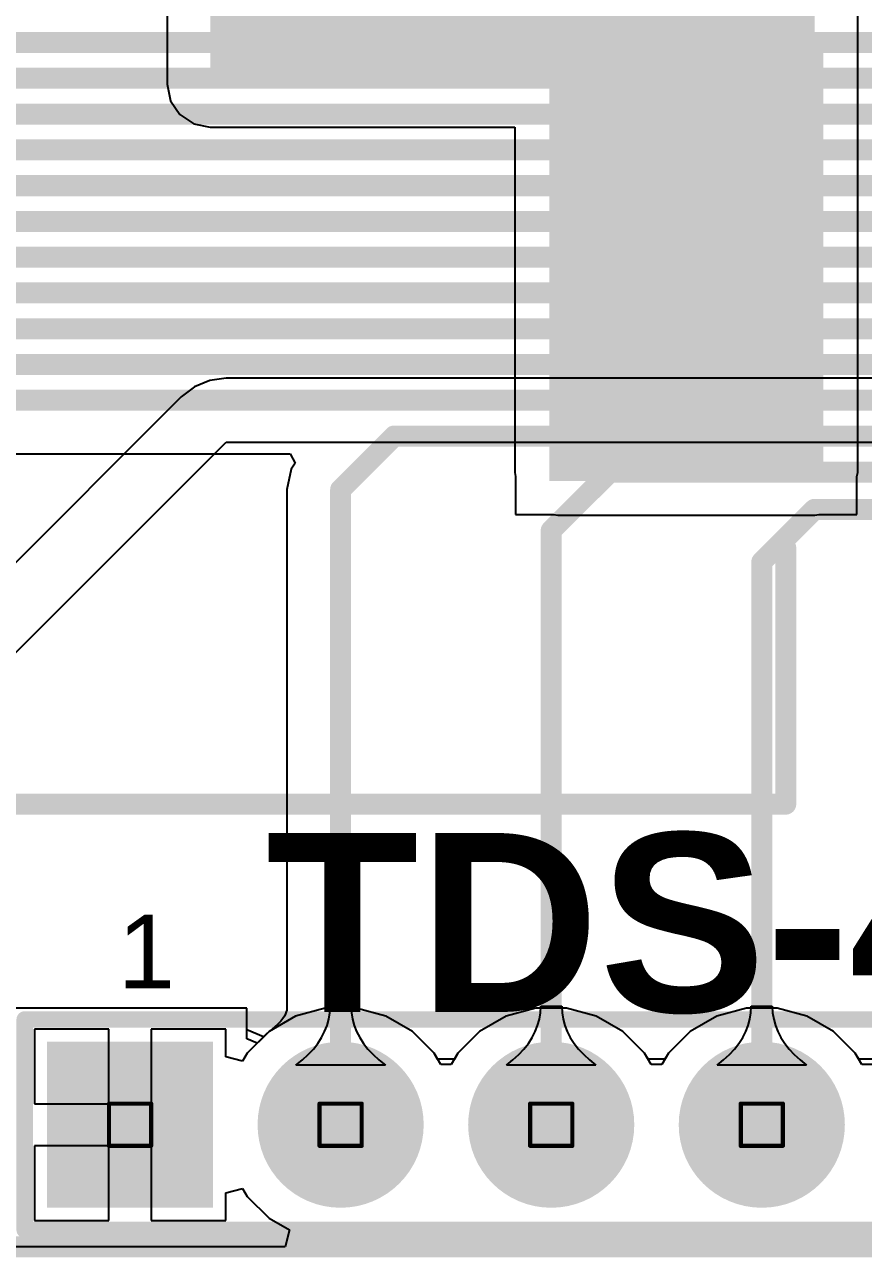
# Model space of a CAD drawing. Header units: inches. Extents: x -3 to 5437, y -3 to 5435.
# Drawn here: x 67.88 to 77.99, y -2.91 to 11.97 of the extents above; entities that cross this region are included whole.
import ezdxf

# ---------------------------------------------------------------- set-up
doc = ezdxf.new("R2010")
doc.units = ezdxf.units.IN
for name, color, linetype in [('Board Outline', 216, 'Continuous'), ('Bottom Layer', 5, 'Continuous'), ('Bottom Solder', 6, 'Continuous'), ('Drill Drawing', 1, 'Continuous'), ('GND', 16, 'Continuous'), ('Multi-Layer', 9, 'Continuous'), ('Pad Holes', 156, 'Continuous'), ('PWR', 76, 'Continuous'), ('Top Layer', 1, 'Continuous'), ('Top Overlay', 2, 'Continuous'), ('Top Paste', 8, 'Continuous'), ('Top Solder', 216, 'Continuous')]:
    doc.layers.add(name, color=color, linetype=linetype)
doc.styles.add('Arial', font='', dxfattribs={"height": 0.2})
doc.styles.add('Arial_Bold', font='', dxfattribs={"height": 0.2})
doc.styles.get('Arial').set_extended_font_data('Arial')
doc.styles.get('Arial_Bold').set_extended_font_data('Arial', bold=True)

# ---------------------------------------------------------------- blocks, each defined once
blk = doc.blocks.new('SRP1245CC_3R3M_161')
at = {"layer": 'Top Layer'}
blk.add_hatch(color=1, dxfattribs=at).paths.add_polyline_path([(4, 2.5), (7.1, 2.5), (7.1, -2.5), (4, -2.5)])
at = {"layer": 'Top Paste'}
blk.add_hatch(color=8, dxfattribs=at).paths.add_polyline_path([(4, 2.5), (7.1, 2.5), (7.1, -2.5), (4, -2.5)])
at = {"layer": 'Top Solder'}
blk.add_hatch(color=216, dxfattribs=at).paths.add_polyline_path([(3.898, 2.602), (7.202, 2.602), (7.202, -2.602), (3.898, -2.602)])
at = {"layer": 'Top Overlay'}
for points in [[(6.75, -6.504, 0.254, 0.254, 0), (6.75, -3.41, 0.254, 0.254, 0)], [(-6.75, -6.504, 0.254, 0.254, 0), (6.75, -6.504, 0.254, 0.254, 0)]]:
    blk.add_lwpolyline(points, format="xyseb", dxfattribs=at)
for points in [[(6.686, -3.41, 0.127, 0.127, 1), (6.813, -3.41, 0.127, 0.127, 1)], [(6.686, -6.504, 0.127, 0.127, 1), (6.813, -6.504, 0.127, 0.127, 1)], [(6.686, -6.504, 0.127, 0.127, 1), (6.813, -6.504, 0.127, 0.127, 1)]]:
    blk.add_lwpolyline(points, format="xyseb", close=True, dxfattribs=at)
blk = doc.blocks.new('HDR1X6_378')
at = {"layer": 'Bottom Layer'}
blk.add_hatch(color=5, dxfattribs=at).paths.add_polyline_path([(-0.9, 0.9), (0.9, 0.9), (0.9, -0.9), (-0.9, -0.9)])
h = blk.add_hatch(color=5, dxfattribs=at)
edge = h.paths.add_edge_path()
edge.add_arc((2.54, 0), 0.9, 0, 360)
h = blk.add_hatch(color=5, dxfattribs=at)
edge = h.paths.add_edge_path()
edge.add_arc((5.08, 0), 0.9, 0, 360)
h = blk.add_hatch(color=5, dxfattribs=at)
edge = h.paths.add_edge_path()
edge.add_arc((7.62, 0), 0.9, 0, 360)
at = {"layer": 'Bottom Solder'}
blk.add_hatch(color=6, dxfattribs=at).paths.add_polyline_path([(-1.002, 1.002), (1.002, 1.002), (1.002, -1.002), (-1.002, -1.002)])
h = blk.add_hatch(color=6, dxfattribs=at)
edge = h.paths.add_edge_path()
edge.add_arc((2.54, 0), 1.002, 0, 360)
h = blk.add_hatch(color=6, dxfattribs=at)
edge = h.paths.add_edge_path()
edge.add_arc((5.08, 0), 1.002, 0, 360)
h = blk.add_hatch(color=6, dxfattribs=at)
edge = h.paths.add_edge_path()
edge.add_arc((7.62, 0), 1.002, 0, 360)
at = {"layer": 'GND'}
blk.add_hatch(color=16, dxfattribs=at).paths.add_polyline_path([(-0.9, 0.9), (0.9, 0.9), (0.9, -0.9), (-0.9, -0.9)])
h = blk.add_hatch(color=16, dxfattribs=at)
edge = h.paths.add_edge_path()
edge.add_arc((2.54, 0), 0.9, 0, 360)
h = blk.add_hatch(color=16, dxfattribs=at)
edge = h.paths.add_edge_path()
edge.add_arc((5.08, 0), 0.9, 0, 360)
h = blk.add_hatch(color=16, dxfattribs=at)
edge = h.paths.add_edge_path()
edge.add_arc((7.62, 0), 0.9, 0, 360)
at = {"layer": 'Multi-Layer'}
blk.add_hatch(color=9, dxfattribs=at).paths.add_polyline_path([(-0.9, 0.9), (0.9, 0.9), (0.9, -0.9), (-0.9, -0.9)])
h = blk.add_hatch(color=9, dxfattribs=at)
edge = h.paths.add_edge_path()
edge.add_arc((2.54, 0), 0.9, 0, 360)
h = blk.add_hatch(color=9, dxfattribs=at)
edge = h.paths.add_edge_path()
edge.add_arc((5.08, 0), 0.9, 0, 360)
h = blk.add_hatch(color=9, dxfattribs=at)
edge = h.paths.add_edge_path()
edge.add_arc((7.62, 0), 0.9, 0, 360)
at = {"layer": 'Pad Holes'}
h = blk.add_hatch(color=7, dxfattribs=at)
edge = h.paths.add_edge_path()
edge.add_arc((0, 0), 0.45, 0, 360)
h = blk.add_hatch(color=7, dxfattribs=at)
edge = h.paths.add_edge_path()
edge.add_arc((2.54, 0), 0.45, 0, 360)
h = blk.add_hatch(color=7, dxfattribs=at)
edge = h.paths.add_edge_path()
edge.add_arc((5.08, 0), 0.45, 0, 360)
h = blk.add_hatch(color=7, dxfattribs=at)
edge = h.paths.add_edge_path()
edge.add_arc((7.62, 0), 0.45, 0, 360)
at = {"layer": 'PWR'}
blk.add_hatch(color=76, dxfattribs=at).paths.add_polyline_path([(-0.9, 0.9), (0.9, 0.9), (0.9, -0.9), (-0.9, -0.9)])
h = blk.add_hatch(color=76, dxfattribs=at)
edge = h.paths.add_edge_path()
edge.add_arc((2.54, 0), 0.9, 0, 360)
h = blk.add_hatch(color=76, dxfattribs=at)
edge = h.paths.add_edge_path()
edge.add_arc((5.08, 0), 0.9, 0, 360)
h = blk.add_hatch(color=76, dxfattribs=at)
edge = h.paths.add_edge_path()
edge.add_arc((7.62, 0), 0.9, 0, 360)
at = {"layer": 'Top Layer'}
blk.add_hatch(color=1, dxfattribs=at).paths.add_polyline_path([(-0.9, 0.9), (0.9, 0.9), (0.9, -0.9), (-0.9, -0.9)])
h = blk.add_hatch(color=1, dxfattribs=at)
edge = h.paths.add_edge_path()
edge.add_arc((2.54, 0), 0.9, 0, 360)
h = blk.add_hatch(color=1, dxfattribs=at)
edge = h.paths.add_edge_path()
edge.add_arc((5.08, 0), 0.9, 0, 360)
h = blk.add_hatch(color=1, dxfattribs=at)
edge = h.paths.add_edge_path()
edge.add_arc((7.62, 0), 0.9, 0, 360)
at = {"layer": 'Top Solder'}
blk.add_hatch(color=216, dxfattribs=at).paths.add_polyline_path([(-1.002, 1.002), (1.002, 1.002), (1.002, -1.002), (-1.002, -1.002)])
h = blk.add_hatch(color=216, dxfattribs=at)
edge = h.paths.add_edge_path()
edge.add_arc((2.54, 0), 1.002, 0, 360)
h = blk.add_hatch(color=216, dxfattribs=at)
edge = h.paths.add_edge_path()
edge.add_arc((5.08, 0), 1.002, 0, 360)
h = blk.add_hatch(color=216, dxfattribs=at)
edge = h.paths.add_edge_path()
edge.add_arc((7.62, 0), 1.002, 0, 360)
at = {"layer": 'Top Overlay'}
for points in [[(-1.27, -1.27, 0.2, 0.2, 0), (-1.27, 1.27, 0.2, 0.2, 0)], [(-1.27, 1.27, 0.2, 0.2, 0), (13.97, 1.27, 0.2, 0.2, 0)], [(-1.27, -1.27, 0.2, 0.2, 0), (13.97, -1.27, 0.2, 0.2, 0)]]:
    blk.add_lwpolyline(points, format="xyseb", dxfattribs=at)
for points in [[(-1.32, 1.27, 0.1, 0.1, 1), (-1.22, 1.27, 0.1, 0.1, 1)], [(-1.32, 1.27, 0.1, 0.1, 1), (-1.22, 1.27, 0.1, 0.1, 1)], [(-1.32, -1.27, 0.1, 0.1, 1), (-1.22, -1.27, 0.1, 0.1, 1)], [(-1.32, -1.27, 0.1, 0.1, 1), (-1.22, -1.27, 0.1, 0.1, 1)]]:
    blk.add_lwpolyline(points, format="xyseb", close=True, dxfattribs=at)

msp = doc.modelspace()

# ---------------------------------------------------------------- hatches: boundary and pattern name
at = {"layer": 'Top Layer'}
for points in [[(70.115, 11.253), (77.407, 11.253), (77.407, 13.896), (70.115, 13.896)], [(74.307, 6.568), (77.407, 6.568), (77.407, 13.896), (74.307, 13.896)]]:
    msp.add_hatch(color=1, dxfattribs=at).paths.add_polyline_path(points)

# ---------------------------------------------------------------- linework, layer by layer
at = {"layer": 'Board Outline'}
msp.add_lwpolyline([(-2.777, -2.78, 0.254, 0.254, 0), (202.223, -2.78, 0.254, 0.254, 0)], format="xyseb", dxfattribs=at)
at = {"layer": 'Bottom Layer'}
for p, q in [((64.232, 6.791), (71.078, 6.791)), ((71.078, 6.791), (71.138, 6.679)), ((71.09, 6.608), (71.041, 6.36)), ((71.138, 6.679), (71.09, 6.608)), ((71.041, 6.36), (71.041, 0.097)), ((70.556, 0.102), (67.74, 0.102)), ((70.556, -0.268), (70.556, 0.102)), ((71.009, 0.006), (70.991, -0.023)), ((71.023, 0.032), (71.009, 0.006)), ((71.032, 0.055), (71.023, 0.032)), ((71.038, 0.077), (71.032, 0.055)), ((71.041, 0.097), (71.038, 0.077)), ((71.545, -0.032), (71.557, 0.045)), ((71.557, 0.045), (71.561, 0.125)), ((71.561, 0.125), (71.815, 0.125)), ((71.815, 0.125), (71.819, 0.045)), ((71.819, 0.045), (71.832, -0.032)), ((74.085, -0.032), (74.097, 0.045)), ((74.097, 0.045), (74.101, 0.125)), ((74.101, 0.125), (74.355, 0.125)), ((74.355, 0.125), (74.359, 0.045)), ((74.359, 0.045), (74.372, -0.032)), ((76.625, -0.032), (76.637, 0.045)), ((76.637, 0.045), (76.641, 0.125)), ((76.641, 0.125), (76.895, 0.125)), ((76.895, 0.125), (76.899, 0.045)), ((76.899, 0.045), (76.912, -0.032)), ((70.889, -0.13), (70.837, -0.172)), ((70.931, -0.091), (70.889, -0.13)), ((70.965, -0.055), (70.931, -0.091)), ((70.991, -0.023), (70.965, -0.055)), ((71.495, -0.182), (71.524, -0.108)), ((71.524, -0.108), (71.545, -0.032)), ((71.832, -0.032), (71.852, -0.108)), ((71.852, -0.108), (71.881, -0.182)), ((74.035, -0.182), (74.064, -0.108)), ((74.064, -0.108), (74.085, -0.032)), ((74.372, -0.032), (74.392, -0.108)), ((74.392, -0.108), (74.421, -0.182)), ((76.575, -0.182), (76.604, -0.108)), ((76.604, -0.108), (76.625, -0.032)), ((76.912, -0.032), (76.932, -0.108)), ((76.932, -0.108), (76.961, -0.182)), ((70.683, -0.32), (70.556, -0.268)), ((70.779, -0.224), (70.683, -0.32)), ((70.782, -0.22), (70.779, -0.224)), ((70.786, -0.218), (70.782, -0.22)), ((70.824, -0.18), (70.786, -0.218)), ((70.837, -0.172), (70.824, -0.18)), ((71.413, -0.324), (71.458, -0.254)), ((71.458, -0.254), (71.495, -0.182)), ((71.881, -0.182), (71.918, -0.254)), ((71.918, -0.254), (71.964, -0.324)), ((73.953, -0.324), (73.998, -0.254)), ((73.998, -0.254), (74.035, -0.182)), ((74.421, -0.182), (74.458, -0.254)), ((74.458, -0.254), (74.504, -0.324)), ((76.493, -0.324), (76.538, -0.254)), ((76.538, -0.254), (76.575, -0.182)), ((76.961, -0.182), (76.998, -0.254)), ((76.998, -0.254), (77.044, -0.324)), ((71.297, -0.459), (71.359, -0.392)), ((71.359, -0.392), (71.413, -0.324)), ((71.964, -0.324), (72.018, -0.392)), ((72.018, -0.392), (72.08, -0.459)), ((73.837, -0.459), (73.899, -0.392)), ((73.899, -0.392), (73.953, -0.324)), ((74.504, -0.324), (74.558, -0.392)), ((74.558, -0.392), (74.62, -0.459)), ((76.377, -0.459), (76.439, -0.392)), ((76.439, -0.392), (76.493, -0.324)), ((77.044, -0.324), (77.098, -0.392)), ((77.098, -0.392), (77.16, -0.459)), ((71.148, -0.586), (71.227, -0.523)), ((72.228, -0.586), (71.148, -0.586)), ((71.227, -0.523), (71.297, -0.459)), ((72.08, -0.459), (72.15, -0.523)), ((72.15, -0.523), (72.228, -0.586)), ((73.688, -0.586), (73.767, -0.523)), ((74.768, -0.586), (73.688, -0.586)), ((73.767, -0.523), (73.837, -0.459)), ((74.62, -0.459), (74.69, -0.523)), ((74.69, -0.523), (74.768, -0.586)), ((76.228, -0.586), (76.307, -0.523)), ((77.308, -0.586), (76.228, -0.586)), ((76.307, -0.523), (76.377, -0.459)), ((77.16, -0.459), (77.23, -0.523)), ((77.23, -0.523), (77.308, -0.586))]:
    msp.add_line(p, q, dxfattribs=at)
for points in [[(58.685, 11.757, 0.254, 0.254, 0), (97.456, 11.757, 0.254, 0.254, 0)], [(58.864, 11.325, 0.254, 0.254, 0), (97.635, 11.325, 0.254, 0.254, 0)], [(59.043, 10.893, 0.254, 0.254, 0), (97.814, 10.893, 0.254, 0.254, 0)], [(59.222, 10.461, 0.254, 0.254, 0), (97.992, 10.461, 0.254, 0.254, 0)], [(59.401, 10.029, 0.254, 0.254, 0), (98.171, 10.029, 0.254, 0.254, 0)], [(59.58, 9.598, 0.254, 0.254, 0), (98.35, 9.598, 0.254, 0.254, 0)], [(59.758, 9.166, 0.254, 0.254, 0), (98.529, 9.166, 0.254, 0.254, 0)], [(59.937, 8.734, 0.254, 0.254, 0), (98.708, 8.734, 0.254, 0.254, 0)], [(60.139, 8.302, 0.254, 0.254, 0), (98.887, 8.302, 0.254, 0.254, 0)], [(61.423, 7.87, 0.254, 0.254, 0), (99.066, 7.87, 0.254, 0.254, 0)], [(63.964, 7.439, 0.254, 0.254, 0), (99.244, 7.439, 0.254, 0.254, 0)], [(71.688, 6.36, 0.254, 0.254, 0), (72.335, 7.007, 0.254, 0.254, 0)], [(72.335, 7.007, 0.254, 0.254, 0), (99.423, 7.007, 0.254, 0.254, 0)], [(74.228, 5.867, 0.254, 0.254, 0), (74.934, 6.572, 0.254, 0.254, 0)], [(74.934, 6.572, 0.254, 0.254, 0), (102.8, 6.572, 0.254, 0.254, 0)], [(71.688, -1.306, 0.254, 0.254, 0), (71.688, 6.36, 0.254, 0.254, 0)], [(76.768, 5.487, 0.254, 0.254, 0), (77.403, 6.121, 0.254, 0.254, 0)], [(77.403, 6.121, 0.254, 0.254, 0), (103.017, 6.121, 0.254, 0.254, 0)], [(74.228, -1.306, 0.254, 0.254, 0), (74.228, 5.867, 0.254, 0.254, 0)], [(76.768, -1.306, 0.254, 0.254, 0), (76.768, 5.487, 0.254, 0.254, 0)]]:
    msp.add_lwpolyline(points, format="xyseb", dxfattribs=at)
for points in [[(72.271, 7.007, 0.127, 0.127, 1), (72.398, 7.007, 0.127, 0.127, 1)], [(72.271, 7.007, 0.127, 0.127, 1), (72.398, 7.007, 0.127, 0.127, 1)], [(74.87, 6.572, 0.127, 0.127, 1), (74.997, 6.572, 0.127, 0.127, 1)], [(74.87, 6.572, 0.127, 0.127, 1), (74.997, 6.572, 0.127, 0.127, 1)], [(71.625, 6.36, 0.127, 0.127, 1), (71.752, 6.36, 0.127, 0.127, 1)], [(71.625, 6.36, 0.127, 0.127, 1), (71.752, 6.36, 0.127, 0.127, 1)], [(77.339, 6.121, 0.127, 0.127, 1), (77.466, 6.121, 0.127, 0.127, 1)], [(77.339, 6.121, 0.127, 0.127, 1), (77.466, 6.121, 0.127, 0.127, 1)], [(74.165, 5.867, 0.127, 0.127, 1), (74.292, 5.867, 0.127, 0.127, 1)], [(74.165, 5.867, 0.127, 0.127, 1), (74.292, 5.867, 0.127, 0.127, 1)], [(76.705, 5.487, 0.127, 0.127, 1), (76.832, 5.487, 0.127, 0.127, 1)], [(76.705, 5.487, 0.127, 0.127, 1), (76.832, 5.487, 0.127, 0.127, 1)], [(71.625, -1.306, 0.127, 0.127, 1), (71.752, -1.306, 0.127, 0.127, 1)], [(74.165, -1.306, 0.127, 0.127, 1), (74.292, -1.306, 0.127, 0.127, 1)], [(76.705, -1.306, 0.127, 0.127, 1), (76.832, -1.306, 0.127, 0.127, 1)]]:
    msp.add_lwpolyline(points, format="xyseb", close=True, dxfattribs=at)
at = {"layer": 'Drill Drawing'}
for points in [[(68.894, -1.052, 0.0508, 0.0508, 0), (69.402, -1.052, 0.0508, 0.0508, 0)], [(68.894, -1.56, 0.0508, 0.0508, 0), (68.894, -1.052, 0.0508, 0.0508, 0)], [(69.402, -1.56, 0.0508, 0.0508, 0), (69.402, -1.052, 0.0508, 0.0508, 0)], [(71.434, -1.052, 0.0508, 0.0508, 0), (71.942, -1.052, 0.0508, 0.0508, 0)], [(71.434, -1.56, 0.0508, 0.0508, 0), (71.434, -1.052, 0.0508, 0.0508, 0)], [(71.942, -1.56, 0.0508, 0.0508, 0), (71.942, -1.052, 0.0508, 0.0508, 0)], [(73.974, -1.052, 0.0508, 0.0508, 0), (74.482, -1.052, 0.0508, 0.0508, 0)], [(73.974, -1.56, 0.0508, 0.0508, 0), (73.974, -1.052, 0.0508, 0.0508, 0)], [(74.482, -1.56, 0.0508, 0.0508, 0), (74.482, -1.052, 0.0508, 0.0508, 0)], [(76.514, -1.052, 0.0508, 0.0508, 0), (77.022, -1.052, 0.0508, 0.0508, 0)], [(76.514, -1.56, 0.0508, 0.0508, 0), (76.514, -1.052, 0.0508, 0.0508, 0)], [(77.022, -1.56, 0.0508, 0.0508, 0), (77.022, -1.052, 0.0508, 0.0508, 0)], [(68.894, -1.56, 0.0508, 0.0508, 0), (69.402, -1.56, 0.0508, 0.0508, 0)], [(71.434, -1.56, 0.0508, 0.0508, 0), (71.942, -1.56, 0.0508, 0.0508, 0)], [(73.974, -1.56, 0.0508, 0.0508, 0), (74.482, -1.56, 0.0508, 0.0508, 0)], [(76.514, -1.56, 0.0508, 0.0508, 0), (77.022, -1.56, 0.0508, 0.0508, 0)]]:
    msp.add_lwpolyline(points, format="xyseb", dxfattribs=at)
for points in [[(68.881, -1.052, 0.0254, 0.0254, 1), (68.907, -1.052, 0.0254, 0.0254, 1)], [(68.881, -1.052, 0.0254, 0.0254, 1), (68.907, -1.052, 0.0254, 0.0254, 1)], [(69.389, -1.052, 0.0254, 0.0254, 1), (69.415, -1.052, 0.0254, 0.0254, 1)], [(69.389, -1.052, 0.0254, 0.0254, 1), (69.415, -1.052, 0.0254, 0.0254, 1)], [(71.421, -1.052, 0.0254, 0.0254, 1), (71.447, -1.052, 0.0254, 0.0254, 1)], [(71.421, -1.052, 0.0254, 0.0254, 1), (71.447, -1.052, 0.0254, 0.0254, 1)], [(71.929, -1.052, 0.0254, 0.0254, 1), (71.955, -1.052, 0.0254, 0.0254, 1)], [(71.929, -1.052, 0.0254, 0.0254, 1), (71.955, -1.052, 0.0254, 0.0254, 1)], [(73.961, -1.052, 0.0254, 0.0254, 1), (73.987, -1.052, 0.0254, 0.0254, 1)], [(73.961, -1.052, 0.0254, 0.0254, 1), (73.987, -1.052, 0.0254, 0.0254, 1)], [(74.469, -1.052, 0.0254, 0.0254, 1), (74.495, -1.052, 0.0254, 0.0254, 1)], [(74.469, -1.052, 0.0254, 0.0254, 1), (74.495, -1.052, 0.0254, 0.0254, 1)], [(76.501, -1.052, 0.0254, 0.0254, 1), (76.527, -1.052, 0.0254, 0.0254, 1)], [(76.501, -1.052, 0.0254, 0.0254, 1), (76.527, -1.052, 0.0254, 0.0254, 1)], [(77.009, -1.052, 0.0254, 0.0254, 1), (77.035, -1.052, 0.0254, 0.0254, 1)], [(77.009, -1.052, 0.0254, 0.0254, 1), (77.035, -1.052, 0.0254, 0.0254, 1)], [(68.881, -1.56, 0.0254, 0.0254, 1), (68.907, -1.56, 0.0254, 0.0254, 1)], [(68.881, -1.56, 0.0254, 0.0254, 1), (68.907, -1.56, 0.0254, 0.0254, 1)], [(69.389, -1.56, 0.0254, 0.0254, 1), (69.415, -1.56, 0.0254, 0.0254, 1)], [(69.389, -1.56, 0.0254, 0.0254, 1), (69.415, -1.56, 0.0254, 0.0254, 1)], [(71.421, -1.56, 0.0254, 0.0254, 1), (71.447, -1.56, 0.0254, 0.0254, 1)], [(71.421, -1.56, 0.0254, 0.0254, 1), (71.447, -1.56, 0.0254, 0.0254, 1)], [(71.929, -1.56, 0.0254, 0.0254, 1), (71.955, -1.56, 0.0254, 0.0254, 1)], [(71.929, -1.56, 0.0254, 0.0254, 1), (71.955, -1.56, 0.0254, 0.0254, 1)], [(73.961, -1.56, 0.0254, 0.0254, 1), (73.987, -1.56, 0.0254, 0.0254, 1)], [(73.961, -1.56, 0.0254, 0.0254, 1), (73.987, -1.56, 0.0254, 0.0254, 1)], [(74.469, -1.56, 0.0254, 0.0254, 1), (74.495, -1.56, 0.0254, 0.0254, 1)], [(74.469, -1.56, 0.0254, 0.0254, 1), (74.495, -1.56, 0.0254, 0.0254, 1)], [(76.501, -1.56, 0.0254, 0.0254, 1), (76.527, -1.56, 0.0254, 0.0254, 1)], [(76.501, -1.56, 0.0254, 0.0254, 1), (76.527, -1.56, 0.0254, 0.0254, 1)], [(77.009, -1.56, 0.0254, 0.0254, 1), (77.035, -1.56, 0.0254, 0.0254, 1)], [(77.009, -1.56, 0.0254, 0.0254, 1), (77.035, -1.56, 0.0254, 0.0254, 1)]]:
    msp.add_lwpolyline(points, format="xyseb", close=True, dxfattribs=at)
at = {"layer": 'GND'}
for p, q in [((70.556, 0.102), (67.74, 0.102)), ((70.556, -0.16), (70.556, 0.102)), ((71.145, 0.006), (70.824, -0.18)), ((71.503, 0.102), (71.145, 0.006)), ((71.874, 0.102), (71.503, 0.102)), ((72.232, 0.006), (71.874, 0.102)), ((72.553, -0.18), (72.232, 0.006)), ((73.685, 0.006), (73.364, -0.18)), ((74.043, 0.102), (73.685, 0.006)), ((74.414, 0.102), (74.043, 0.102)), ((74.772, 0.006), (74.414, 0.102)), ((75.093, -0.18), (74.772, 0.006)), ((76.225, 0.006), (75.904, -0.18)), ((76.583, 0.102), (76.225, 0.006)), ((76.954, 0.102), (76.583, 0.102)), ((77.312, 0.006), (76.954, 0.102)), ((77.633, -0.18), (77.312, 0.006)), ((70.759, -0.244), (70.556, -0.16)), ((70.824, -0.18), (70.759, -0.244)), ((72.815, -0.442), (72.553, -0.18)), ((73.364, -0.18), (73.102, -0.442)), ((75.355, -0.442), (75.093, -0.18)), ((75.904, -0.18), (75.642, -0.442)), ((77.895, -0.442), (77.633, -0.18)), ((72.857, -0.514), (72.815, -0.442)), ((73.102, -0.442), (73.06, -0.514)), ((75.397, -0.514), (75.355, -0.442)), ((75.642, -0.442), (75.6, -0.514)), ((77.937, -0.514), (77.895, -0.442)), ((73.06, -0.514), (72.857, -0.514)), ((75.6, -0.514), (75.397, -0.514)), ((78.14, -0.514), (77.937, -0.514))]:
    msp.add_line(p, q, dxfattribs=at)
at = {"layer": 'PWR'}
for p, q in [((69.924, 7.601), (69.765, 7.479)), ((70.109, 7.677), (69.924, 7.601)), ((70.308, 7.704), (70.109, 7.677)), ((90.221, 7.704), (70.308, 7.704)), ((69.765, 7.479), (66.414, 4.128)), ((66.732, 3.359), (70.308, 6.935)), ((70.308, 6.935), (90.221, 6.935)), ((71.145, 0.006), (70.824, -0.18)), ((71.503, 0.102), (71.145, 0.006)), ((71.874, 0.102), (71.503, 0.102)), ((72.232, 0.006), (71.874, 0.102)), ((72.553, -0.18), (72.232, 0.006)), ((73.685, 0.006), (73.364, -0.18)), ((74.043, 0.102), (73.685, 0.006)), ((74.414, 0.102), (74.043, 0.102)), ((74.772, 0.006), (74.414, 0.102)), ((75.093, -0.18), (74.772, 0.006)), ((76.225, 0.006), (75.904, -0.18)), ((76.583, 0.102), (76.225, 0.006)), ((76.954, 0.102), (76.583, 0.102)), ((77.312, 0.006), (76.954, 0.102)), ((77.633, -0.18), (77.312, 0.006)), ((68.894, -0.152), (67.994, -0.152)), ((67.994, -0.152), (67.994, -1.052)), ((68.894, -1.052), (68.894, -0.152)), ((70.302, -0.152), (69.402, -0.152)), ((69.402, -0.152), (69.402, -1.306)), ((70.302, -0.485), (70.302, -0.152)), ((70.824, -0.18), (70.562, -0.442)), ((72.815, -0.442), (72.553, -0.18)), ((73.364, -0.18), (73.102, -0.442)), ((75.355, -0.442), (75.093, -0.18)), ((75.904, -0.18), (75.642, -0.442)), ((77.895, -0.442), (77.633, -0.18)), ((70.562, -0.442), (70.505, -0.539)), ((72.857, -0.514), (72.815, -0.442)), ((73.102, -0.442), (73.06, -0.514)), ((75.397, -0.514), (75.355, -0.442)), ((75.642, -0.442), (75.6, -0.514)), ((77.937, -0.514), (77.895, -0.442)), ((70.505, -0.539), (70.302, -0.485)), ((73.06, -0.514), (72.857, -0.514)), ((75.6, -0.514), (75.397, -0.514)), ((78.14, -0.514), (77.937, -0.514)), ((67.994, -1.052), (68.894, -1.052)), ((69.402, -1.306), (69.402, -2.46)), ((68.894, -1.56), (67.994, -1.56)), ((67.994, -1.56), (67.994, -2.46)), ((68.894, -2.46), (68.894, -1.56)), ((70.302, -2.128), (70.505, -2.074)), ((70.505, -2.074), (70.562, -2.171)), ((70.302, -2.46), (70.302, -2.128)), ((70.562, -2.171), (70.824, -2.433)), ((67.994, -2.46), (68.894, -2.46)), ((69.402, -2.46), (70.302, -2.46)), ((70.824, -2.433), (71.072, -2.576)), ((71.072, -2.576), (71.018, -2.78)), ((71.018, -2.78), (66.523, -2.78))]:
    msp.add_line(p, q, dxfattribs=at)
at = {"layer": 'Top Layer'}
for p, q in [((77.925, 6.568), (77.925, 13.896)), ((69.597, 13.746), (69.597, 11.253)), ((69.597, 11.253), (69.636, 11.055)), ((69.636, 11.055), (69.749, 10.887)), ((69.749, 10.887), (69.917, 10.775)), ((69.917, 10.775), (70.115, 10.735)), ((70.115, 10.735), (73.789, 10.735)), ((73.789, 10.735), (73.789, 6.568)), ((73.789, 6.568), (73.799, 6.518)), ((77.915, 6.518), (77.925, 6.568)), ((73.799, 6.518), (73.799, 6.06)), ((77.915, 6.06), (77.915, 6.518)), ((73.799, 6.06), (74.257, 6.06)), ((74.257, 6.06), (74.307, 6.05)), ((74.307, 6.05), (77.407, 6.05)), ((77.407, 6.05), (77.457, 6.06)), ((77.457, 6.06), (77.915, 6.06)), ((70.556, 0.102), (67.74, 0.102)), ((70.556, -0.268), (70.556, 0.102)), ((71.145, 0.006), (70.824, -0.18)), ((71.503, 0.102), (71.145, 0.006)), ((71.874, 0.102), (71.503, 0.102)), ((72.232, 0.006), (71.874, 0.102)), ((72.553, -0.18), (72.232, 0.006)), ((73.685, 0.006), (73.364, -0.18)), ((74.043, 0.102), (73.685, 0.006)), ((74.414, 0.102), (74.043, 0.102)), ((74.772, 0.006), (74.414, 0.102)), ((75.093, -0.18), (74.772, 0.006)), ((76.225, 0.006), (75.904, -0.18)), ((76.583, 0.102), (76.225, 0.006)), ((76.954, 0.102), (76.583, 0.102)), ((77.312, 0.006), (76.954, 0.102)), ((77.633, -0.18), (77.312, 0.006)), ((70.683, -0.32), (70.556, -0.268)), ((70.824, -0.18), (70.683, -0.32)), ((72.815, -0.442), (72.553, -0.18)), ((73.364, -0.18), (73.102, -0.442)), ((75.355, -0.442), (75.093, -0.18)), ((75.904, -0.18), (75.642, -0.442)), ((77.895, -0.442), (77.633, -0.18)), ((72.895, -0.58), (72.815, -0.442)), ((73.102, -0.442), (73.022, -0.58)), ((75.435, -0.58), (75.355, -0.442)), ((75.642, -0.442), (75.562, -0.58)), ((77.975, -0.58), (77.895, -0.442)), ((73.022, -0.58), (72.895, -0.58)), ((75.562, -0.58), (75.435, -0.58)), ((78.102, -0.58), (77.975, -0.58))]:
    msp.add_line(p, q, dxfattribs=at)

# ---------------------------------------------------------------- block references
for name, p in [('SRP1245CC_3R3M_161', (70.307, 9.068)), ('HDR1X6_378', (69.148, -1.306))]:
    msp.add_blockref(name, p)

# ---------------------------------------------------------------- texts
at = {"layer": 'Top Overlay', "style": 'Arial_Bold'}
msp.add_text('TDS-4', height=2.159, rotation=360, dxfattribs=at).set_placement((70.788, 0.056))
at = {"layer": 'Top Overlay', "style": 'Arial'}
msp.add_text('1', height=0.889, dxfattribs=at).set_placement((69, 0.34))

doc.saveas('drawing.dxf')
